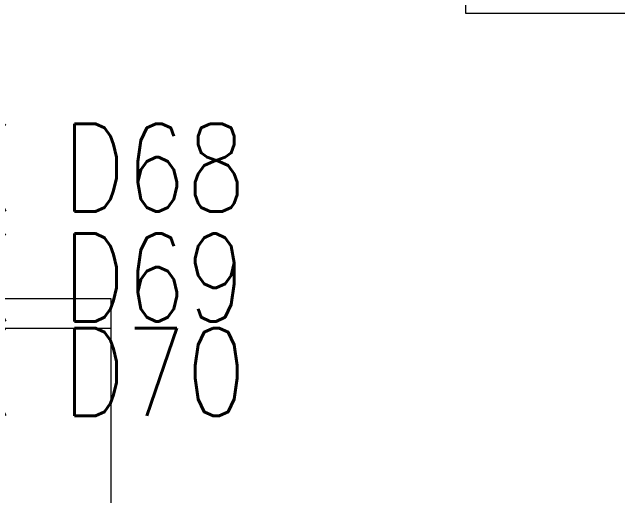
# Model space of a CAD drawing. Extents: x -2050 to 29725, y -1777 to 6820.
# Drawn here: x 15793.2 to 15896.5, y 2660.6 to 2743.2 of the extents above; entities that cross this region are included whole.
import ezdxf

# ---------------------------------------------------------------- set-up
doc = ezdxf.new("R2010")
doc.units = 0
doc.header["$LTSCALE"] = 25
doc.header["$MEASUREMENT"] = 0
doc.layers.get('0').update_dxf_attribs({"color": 9, "lineweight": 9})
for name, color, linetype, lineweight in [('05', 9, 'Continuous', 9), ('14', 9, 'Continuous', 9), ('E-YAZI', 7, 'Continuous', 30)]:
    doc.layers.add(name, color=color, linetype=linetype, lineweight=lineweight)
doc.styles.add('E-YAZI', font='txttw.shx')

# ---------------------------------------------------------------- blocks, each defined once
blk = doc.blocks.new('p-table_4')
blk.add_lwpolyline([(-21.5, 55), (21.5, 55), (21.5, 104), (-21.5, 104)], close=True)
blk.add_lwpolyline([(-21.5, 99), (21.5, 99)])
blk = doc.blocks.new('p-2. kat planı')
at = {"layer": '14'}
blk.add_lwpolyline([(15798, 2819.3), (15798, 2803), (15800, 2803), (15870.5, 2803), (15870.5, 2743), (15935.5, 2743), (15935.5, 2447), (15870.5, 2447), (15870.5, 2363), (15959.5, 2363), (15959.5, 2382), (15954.5, 2382), (15954.5, 2618), (15959.5, 2618), (15959.5, 2637), (15954.5, 2637), (15954.5, 2803), (16190.5, 2803)], dxfattribs=at)

msp = doc.modelspace()

# ---------------------------------------------------------------- block references
msp.add_blockref('p-2. kat planı', (0, 0))
at = {"layer": '05'}
msp.add_blockref('p-table_4', (15788.54, 2590.24), dxfattribs=at)

# ---------------------------------------------------------------- texts
at = {"layer": 'E-YAZI', "color": 6, "style": 'E-YAZI', "width": 0.8}
for s, p in [('A-1K D68', (15749.79, 2709.15)), ('A-1K D69', (15749.79, 2690.4)), ('A-1K D70', (15749.79, 2674.27))]:
    msp.add_text(s, height=15, dxfattribs=at).set_placement(p)

doc.saveas('drawing.dxf')
